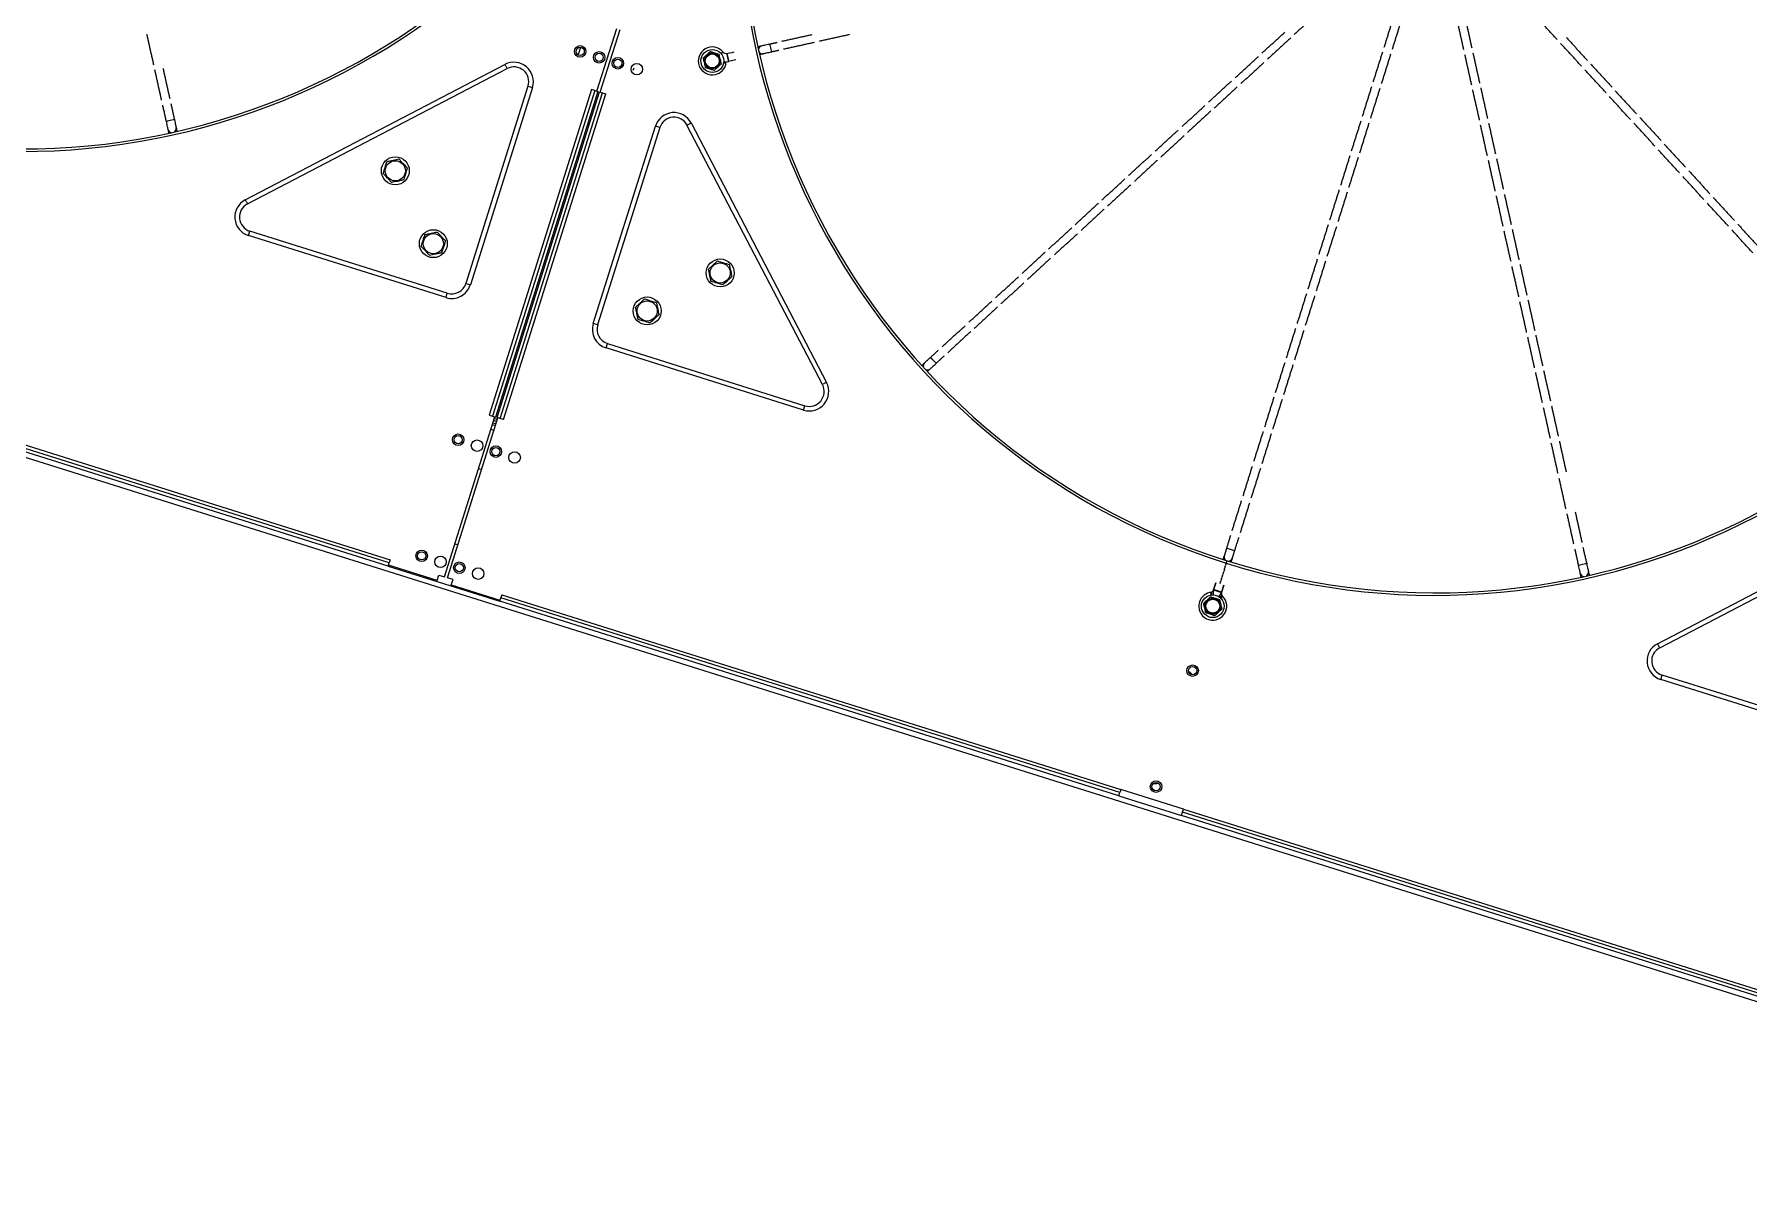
# Model space of a CAD drawing. Header units: metres. Extents: x -17822 to 152406, y -4219 to 19791.
# Drawn here: x 117004.2 to 117108.5, y 6264.5 to 6335.2 of the extents above; entities that cross this region are included whole.
import ezdxf

# ---------------------------------------------------------------- set-up
doc = ezdxf.new("R2010")
doc.units = ezdxf.units.M
doc.header["$LTSCALE"] = 100
doc.header["$MEASUREMENT"] = 0
doc.layers.get('0').update_dxf_attribs({"color": 9, "lineweight": 9})
doc.layers.add('Chiller', color=32, linetype='Continuous', lineweight=9)

# ---------------------------------------------------------------- blocks, each defined once
blk = doc.blocks.new('Chiller')
at = {"layer": 'Chiller', "linetype": 'Continuous'}
for p, q in [((73.81, -22.94), (587.43, -184.4)), ((425.11, -100.2), (426.31, -96.38)), ((425.31, -100.26), (426.51, -96.44)), ((423.97, -98), (424.12, -97.53)), ((403.73, -106.8), (419.51, -98.57)), ((403.86, -107.05), (419.64, -98.82)), ((426.55, -98.81), (426.62, -98.57)), ((426.62, -98.57), (426.69, -98.34)), ((427.34, -98.79), (427.29, -98.94)), ((420.91, -99.89), (417.14, -111.89)), ((421.18, -99.97), (417.41, -111.98)), ((420.91, -99.89), (421.18, -99.97)), ((424.78, -100.09), (418.56, -119.89)), ((424.97, -100.15), (418.75, -119.95)), ((425.16, -100.21), (418.94, -120.01)), ((419.04, -120.04), (425.26, -100.24)), ((419.23, -120.1), (425.45, -100.3)), ((419.42, -120.16), (425.64, -100.36)), ((424.97, -100.15), (424.78, -100.09)), ((424.97, -100.15), (425.16, -100.21)), ((425.26, -100.24), (425.45, -100.3)), ((425.45, -100.3), (425.64, -100.36)), ((430.83, -102.13), (439.07, -117.91)), ((424.88, -114.33), (428.66, -102.32)), ((428.93, -102.41), (425.15, -114.41)), ((428.93, -102.41), (428.66, -102.32)), ((438.82, -118.04), (430.58, -102.26)), ((403.92, -108.98), (404, -108.71)), ((415.93, -112.75), (403.92, -108.98)), ((416.01, -112.48), (404, -108.71)), ((415.93, -112.75), (416.01, -112.48)), ((417.14, -111.89), (417.41, -111.98)), ((425.15, -114.41), (424.88, -114.33)), ((425.66, -115.81), (425.74, -115.54)), ((425.74, -115.54), (437.75, -119.32)), ((437.66, -119.59), (425.66, -115.81)), ((412.42, -129.07), (374.79, -117.24)), ((412.48, -128.88), (374.85, -117.05)), ((374.91, -116.86), (412.54, -128.69)), ((437.66, -119.59), (437.75, -119.32)), ((415.83, -129.72), (418.89, -119.99)), ((416.03, -129.78), (419.09, -120.05)), ((418.56, -119.89), (418.75, -119.95)), ((418.65, -120.75), (418.85, -120.82)), ((418.74, -120.47), (418.94, -120.53)), ((418.75, -119.95), (418.94, -120.01)), ((418.97, -120.44), (418.77, -120.37)), ((419.01, -120.29), (418.81, -120.23)), ((419.06, -120.15), (418.86, -120.09)), ((419.23, -120.1), (419.04, -120.04)), ((419.42, -120.16), (419.23, -120.1)), ((417.9, -123.14), (418.1, -123.2)), ((489.59, -133.79), (505.37, -125.56)), ((489.72, -134.04), (505.5, -125.81)), ((416.46, -127.72), (416.66, -127.78)), ((463.25, -128.45), (463.4, -127.98)), ((463.4, -127.98), (463.87, -128.13)), ((463.87, -128.13), (463.73, -128.6)), ((412.42, -129.07), (412.48, -128.88)), ((412.42, -129.07), (419.2, -131.2)), ((415.4, -129.95), (412.44, -129.02)), ((412.54, -128.69), (412.48, -128.88)), ((463.25, -129.26), (463.27, -129.22)), ((463.31, -129.08), (463.27, -129.22)), ((463.31, -129.08), (463.33, -129.03)), ((463.37, -128.89), (463.33, -129.03)), ((463.37, -128.89), (463.42, -128.75)), ((415.4, -129.95), (415.5, -129.62)), ((415.5, -129.62), (415.83, -129.72)), ((416.36, -129.89), (416.03, -129.78)), ((416.25, -130.22), (416.36, -129.89)), ((416.25, -130.22), (419.21, -131.15)), ((462.73, -130.08), (462.6, -130.52)), ((462.6, -130.52), (462.73, -130.08)), ((463.02, -130.01), (462.97, -130.16)), ((463.02, -130.01), (463.03, -129.96)), ((463.08, -129.82), (463.03, -129.96)), ((463.07, -130.67), (463.21, -130.23)), ((463.21, -130.23), (463.07, -130.67)), ((463.08, -129.82), (463.09, -129.77)), ((463.14, -129.63), (463.09, -129.77)), ((463.14, -129.63), (463.15, -129.59)), ((463.2, -129.45), (463.15, -129.59)), ((463.2, -129.45), (463.21, -129.4)), ((463.25, -129.26), (463.21, -129.4)), ((419.2, -131.2), (419.26, -131.01)), ((456.83, -143.03), (419.2, -131.2)), ((419.32, -130.82), (419.26, -131.01)), ((456.89, -142.84), (419.26, -131.01)), ((419.32, -130.82), (456.95, -142.65)), ((463.08, -130.65), (462.6, -130.5)), ((462.6, -130.5), (463.08, -130.65)), ((463.07, -130.67), (462.6, -130.52)), ((462.6, -130.52), (463.07, -130.67)), ((489.78, -135.97), (489.86, -135.7)), ((501.78, -139.74), (489.78, -135.97)), ((501.87, -139.47), (489.86, -135.7)), ((456.95, -142.65), (456.89, -142.84)), ((460.77, -143.85), (456.95, -142.65)), ((456.83, -143.03), (456.89, -142.84)), ((456.83, -143.03), (460.65, -144.23)), ((460.65, -144.23), (460.71, -144.04)), ((498.28, -156.06), (460.65, -144.23)), ((460.71, -144.04), (460.77, -143.85)), ((498.34, -155.87), (460.71, -144.04)), ((460.77, -143.85), (498.4, -155.68))]:
    blk.add_line(p, q, dxfattribs=at)
at = {"layer": 'Chiller', "linetype": 'Continuous', "flags": 128}
for points in [[(433, -97.91), (433.17, -97.87), (433.33, -97.84), (433.45, -97.81)], [(433, -97.91), (433, -97.93), (433.02, -97.98), (433.03, -98.06), (433.05, -98.15), (433.07, -98.25), (433.09, -98.33), (433.1, -98.38), (433.11, -98.4), (433.11, -98.4)], [(433.02, -97.91), (433.02, -97.92), (433.03, -97.98), (433.05, -98.06), (433.07, -98.15), (433.09, -98.24), (433.11, -98.32), (433.12, -98.38), (433.13, -98.39)], [(435.12, -97.44), (435.15, -97.43), (435.18, -97.42), (435.23, -97.41), (435.29, -97.4), (435.36, -97.38), (435.44, -97.37), (435.52, -97.35), (435.61, -97.33)], [(435.71, -97.82), (435.63, -97.84), (435.55, -97.86), (435.47, -97.87), (435.4, -97.89), (435.34, -97.9), (435.29, -97.91), (435.26, -97.92), (435.23, -97.92)], [(435.61, -97.33), (435.61, -97.35), (435.62, -97.4), (435.64, -97.48), (435.66, -97.57), (435.68, -97.67), (435.7, -97.75), (435.71, -97.8), (435.71, -97.82), (435.71, -97.82)], [(419.64, -98.82), (419.62, -98.78), (419.6, -98.74), (419.58, -98.7), (419.56, -98.67), (419.54, -98.63), (419.53, -98.61), (419.52, -98.59), (419.51, -98.57)], [(432.95, -98.52), (432.93, -98.51), (432.88, -98.5), (432.8, -98.49), (432.8, -98.49)], [(433.56, -98.3), (433.44, -98.32), (433.28, -98.36), (433.11, -98.4)], [(399.42, -101.93), (399.4, -101.94), (399.35, -101.95), (399.27, -101.97), (399.17, -101.99), (399.08, -102.01), (399, -102.03), (398.95, -102.04), (398.93, -102.04), (398.93, -102.04)], [(399.04, -102.52), (399.03, -102.5), (399.02, -102.46), (399.01, -102.42), (399, -102.36), (398.98, -102.29), (398.97, -102.21), (398.95, -102.13), (398.93, -102.04)], [(399.42, -101.93), (399.44, -102.02), (399.46, -102.1), (399.47, -102.18), (399.49, -102.25), (399.5, -102.31), (399.51, -102.36), (399.52, -102.39), (399.53, -102.41)], [(430.58, -102.26), (430.62, -102.24), (430.66, -102.22), (430.7, -102.2), (430.74, -102.18), (430.77, -102.16), (430.8, -102.15), (430.82, -102.14), (430.83, -102.13)], [(403.73, -106.8), (403.74, -106.82), (403.75, -106.84), (403.76, -106.87), (403.78, -106.9), (403.8, -106.93), (403.82, -106.97), (403.84, -107.01), (403.86, -107.05)], [(445.02, -116.72), (445.04, -116.7), (445.07, -116.68), (445.1, -116.64), (445.15, -116.6), (445.2, -116.55), (445.26, -116.5), (445.32, -116.44), (445.39, -116.38)], [(445.73, -116.75), (445.71, -116.74), (445.68, -116.7), (445.62, -116.64), (445.56, -116.57), (445.49, -116.5), (445.44, -116.44), (445.4, -116.4), (445.39, -116.38), (445.39, -116.38)], [(445.73, -116.75), (445.66, -116.81), (445.6, -116.87), (445.54, -116.92), (445.49, -116.97), (445.44, -117.01), (445.41, -117.04), (445.38, -117.07), (445.36, -117.08)], [(439.07, -117.91), (439.05, -117.92), (439.03, -117.93), (439, -117.94), (438.97, -117.96), (438.93, -117.98), (438.9, -118), (438.86, -118.02), (438.82, -118.04)], [(485.28, -128.92), (485.26, -128.93), (485.2, -128.94), (485.13, -128.96), (485.03, -128.98), (484.94, -129), (484.86, -129.02), (484.81, -129.03), (484.79, -129.03), (484.79, -129.03)], [(484.89, -129.51), (484.89, -129.49), (484.88, -129.45), (484.87, -129.41), (484.86, -129.34), (484.84, -129.28), (484.83, -129.2), (484.81, -129.12), (484.79, -129.03)], [(485.28, -128.92), (485.29, -129.01), (485.31, -129.09), (485.33, -129.17), (485.35, -129.24), (485.36, -129.3), (485.37, -129.35), (485.38, -129.38), (485.38, -129.4)], [(462.4, -130.68), (462.41, -130.69), (462.42, -130.75), (462.43, -130.83), (462.43, -130.83)], [(489.59, -133.79), (489.59, -133.81), (489.61, -133.83), (489.62, -133.86), (489.64, -133.89), (489.65, -133.92), (489.67, -133.96), (489.69, -134), (489.72, -134.04)]]:
    blk.add_lwpolyline(points, dxfattribs=at)
at = {"layer": 'Chiller', "linetype": 'Continuous'}
for centre, radius in [((424.09, -97.78), 0.35), ((424.09, -97.78), 0.25), ((425.24, -98.14), 0.35), ((425.24, -98.14), 0.25), ((432.12, -98.36), 0.693), ((432.12, -98.36), 0.477), ((432.12, -98.36), 0.425), ((426.38, -98.5), 0.35), ((426.38, -98.5), 0.25), ((427.53, -98.86), 0.35), ((427.53, -98.86), 0.35), ((412.85, -105.04), 0.85), ((412.85, -105.04), 0.612), ((415.16, -109.47), 0.85), ((415.16, -109.47), 0.612), ((432.6, -111.25), 0.85), ((432.6, -111.25), 0.612), ((428.16, -113.56), 0.85), ((428.16, -113.56), 0.612), ((416.67, -121.39), 0.35), ((416.67, -121.39), 0.25), ((417.82, -121.75), 0.35), ((418.96, -122.11), 0.35), ((418.96, -122.11), 0.25), ((420.1, -122.47), 0.35), ((414.45, -128.45), 0.35), ((414.45, -128.45), 0.25), ((415.6, -128.81), 0.35), ((416.74, -129.17), 0.35), ((416.74, -129.17), 0.25), ((417.89, -129.53), 0.35), ((462.55, -131.51), 0.693), ((462.55, -131.51), 0.693), ((462.55, -131.51), 0.477), ((462.55, -131.51), 0.477), ((462.55, -131.51), 0.425), ((462.55, -131.51), 0.425), ((461.32, -135.43), 0.35), ((461.32, -135.43), 0.25), ((459.1, -142.48), 0.35), ((459.1, -142.48), 0.25)]:
    blk.add_circle(centre, radius, dxfattribs=at)
for centre, radius, start, end in [((390.18, -61.6), 42.25, 72.5493, 252.5493), ((390.18, -61.6), 42.1, 72.5493, 252.5493), ((390.18, -61.6), 42.25, 252.5493, 72.5493), ((390.18, -61.6), 42.1, 252.5493, 72.5493), ((476.04, -88.59), 42.25, 72.5493, 252.5493), ((476.04, -88.59), 42.1, 72.5493, 252.5493), ((476.04, -88.59), 42.25, 252.5493, 72.5493), ((476.04, -88.59), 42.1, 252.5493, 72.5493), ((432.12, -98.36), 0.85, 39.5849, 282.5493), ((393.38, -50.32), 61.71, 309.52, 309.6658), ((432.96, -97.66), 0.25, 219.5849, 282.5493), ((435.18, -97.68), 0.247, 102.8908, 177.9707), ((435.18, -97.68), 0.247, 207.1326, 282.208), ((420.06, -99.62), 1.18, 342.5493, 117.5493), ((420.06, -99.62), 0.9, 342.5493, 117.5493), ((432.12, -98.36), 0.85, 282.5493, 349.5849), ((432.96, -97.66), 0.75, 258.0292, 282.5493), ((429.79, -102.68), 1.18, 27.5493, 162.5493), ((429.79, -102.68), 0.9, 27.5493, 162.5493), ((399.28, -102.47), 0.246, 192.7756, 260.3791), ((399.28, -102.47), 0.246, 304.7315, 12.3219), ((404.27, -107.85), 1.18, 117.5493, 252.5493), ((404.27, -107.85), 0.9, 117.5493, 252.5493), ((416.28, -111.62), 1.18, 252.5493, 342.5493), ((416.28, -111.62), 0.9, 252.5493, 342.5493), ((426.01, -114.68), 1.18, 162.5493, 252.5493), ((426.01, -114.68), 0.9, 162.5493, 252.5493), ((445.19, -116.9), 0.246, 132.7563, 200.3874), ((445.2, -116.9), 0.246, 244.7246, 312.3176), ((438.02, -118.46), 1.18, 252.5493, 27.5493), ((438.02, -118.46), 0.9, 252.5493, 27.5493), ((463.48, -128.52), 0.247, 162.9068, 237.9515), ((463.49, -128.52), 0.247, 267.1589, 342.1799), ((485.14, -129.46), 0.246, 192.7756, 260.3791), ((485.14, -129.46), 0.246, 304.7315, 12.3219), ((462.55, -131.51), 0.85, 162.5493, 45.5136), ((462.55, -131.51), 0.85, 95.5136, 162.5493), ((462.36, -130.43), 0.25, 279.5849, 342.5493), ((511.79, -125.98), 49.55, 185.4289, 185.6104), ((463.32, -130.73), 0.75, 162.5493, 187.0634), ((462.36, -130.43), 0.75, 318.0278, 342.5493), ((425.32, -98.8), 49.55, 319.4881, 319.6696), ((499.76, -166.98), 51.4, 135.4356, 135.6106), ((463.32, -130.73), 0.25, 162.5493, 225.5136), ((490.13, -134.84), 1.18, 117.5493, 252.5493), ((490.13, -134.84), 0.9, 117.5493, 252.5493), ((460.98, -135.84), 0.35, 28.9358, 72.5599), ((459.06, -141.95), 0.35, 252.5281, 296.1733)]:
    blk.add_arc(centre, radius, start, end, dxfattribs=at)
for points in [[(468.91, -95.47), (467.5, -96.76)], [(472.97, -97.53), (473.54, -95.71)], [(474.02, -95.84), (473.45, -97.66)], [(477.81, -97.68), (477.4, -95.83)], [(477.88, -95.69), (478.29, -97.56)], [(483.48, -97.06), (482.2, -95.66)], [(398.17, -98.61), (397.75, -96.75)], [(436.35, -97.16), (438.2, -96.75)], [(440.46, -96.76), (438.61, -97.17)], [(465.53, -97.89), (466.93, -96.61)], [(434.89, -97.49), (435.12, -97.44)], [(435.23, -97.92), (435, -97.98)], [(435.61, -97.33), (436.06, -97.23)], [(436.16, -97.72), (435.71, -97.82)], [(438.32, -97.24), (436.45, -97.65)], [(467.29, -96.96), (465.88, -98.25)], [(472.31, -99.62), (472.88, -97.81)], [(473.36, -97.95), (472.79, -99.76)], [(478.29, -99.83), (477.88, -97.98)], [(478.36, -97.86), (478.77, -99.71)], [(484.97, -98.68), (483.69, -97.29)], [(484.05, -96.94), (485.33, -98.34)], [(398.64, -100.75), (398.23, -98.9)], [(398.72, -98.79), (399.13, -100.64)], [(463.91, -99.38), (465.32, -98.09)], [(465.66, -98.45), (464.26, -99.74)], [(486.46, -100.3), (485.17, -98.9)], [(485.54, -98.56), (486.82, -99.96)], [(462.29, -100.86), (463.69, -99.58)], [(464.04, -99.94), (462.64, -101.23)], [(471.65, -101.72), (472.22, -99.91)], [(472.7, -100.04), (472.13, -101.86)], [(478.84, -100), (479.25, -101.86)], [(398.93, -102.04), (398.71, -101.05)], [(399.2, -100.94), (399.42, -101.93)], [(460.68, -102.35), (462.07, -101.07)], [(478.77, -101.97), (478.35, -100.12)], [(487.95, -101.93), (486.66, -100.53)], [(487.02, -100.18), (488.31, -101.58)], [(462.42, -101.42), (461.01, -102.72)], [(470.99, -103.82), (471.56, -102.01)], [(472.04, -102.14), (471.47, -103.96)], [(489.43, -103.54), (488.15, -102.14)], [(488.51, -101.8), (489.8, -103.2)], [(399.09, -102.74), (399.04, -102.52)], [(399.53, -102.41), (399.57, -102.63)], [(459.05, -103.84), (460.45, -102.56)], [(460.8, -102.91), (459.39, -104.21)], [(479.24, -104.13), (478.83, -102.27)], [(479.32, -102.15), (479.73, -104)], [(457.43, -105.33), (458.83, -104.04)], [(470.33, -105.92), (470.9, -104.11)], [(490.92, -105.17), (489.63, -103.76)], [(490, -103.42), (491.28, -104.82)], [(459.18, -104.4), (457.78, -105.69)], [(471.38, -104.24), (470.81, -106.06)], [(479.72, -106.27), (479.31, -104.42)], [(479.8, -104.3), (480.21, -106.15)], [(491.49, -105.04), (492.77, -106.44)], [(455.81, -106.81), (457.21, -105.53)], [(457.56, -105.89), (456.15, -107.18)], [(469.67, -108.02), (470.24, -106.2)], [(492.41, -106.79), (491.12, -105.39)], [(454.19, -108.3), (455.59, -107.01)], [(470.72, -106.34), (470.15, -108.15)], [(480.2, -108.42), (479.79, -106.56)], [(480.27, -106.45), (480.69, -108.3)], [(493.9, -108.41), (492.61, -107.01)], [(492.97, -106.66), (494.26, -108.07)], [(455.94, -107.38), (454.54, -108.66)], [(469.01, -110.11), (469.58, -108.31)], [(494.46, -108.28), (495.75, -109.68)], [(452.57, -109.79), (453.97, -108.51)], [(454.32, -108.87), (452.92, -110.15)], [(470.06, -108.44), (469.49, -110.25)], [(480.68, -110.56), (480.26, -108.71)], [(480.75, -108.59), (481.16, -110.45)], [(495.38, -110.03), (494.1, -108.63)], [(450.95, -111.28), (452.35, -109.99)], [(452.69, -110.35), (451.29, -111.64)], [(468.35, -112.21), (468.92, -110.4)], [(449.33, -112.77), (450.73, -111.48)], [(469.4, -110.54), (468.83, -112.36)], [(481.16, -112.71), (480.74, -110.86)], [(481.23, -110.74), (481.64, -112.6)], [(451.07, -111.85), (449.67, -113.13)], [(467.69, -114.32), (468.26, -112.5)], [(447.71, -114.25), (449.11, -112.97)], [(449.45, -113.33), (448.05, -114.62)], [(468.74, -112.65), (468.17, -114.45)], [(481.63, -114.86), (481.22, -113.01)], [(481.71, -112.89), (482.12, -114.74)], [(446.09, -115.74), (447.49, -114.46)], [(467.03, -116.41), (467.6, -114.6)], [(447.83, -114.82), (446.43, -116.1)], [(468.08, -114.74), (467.51, -116.56)], [(482.11, -117.01), (481.7, -115.16)], [(482.18, -115.03), (482.6, -116.89)], [(444.86, -116.87), (445.02, -116.72)], [(445.39, -116.38), (445.87, -115.94)], [(446.21, -116.3), (445.73, -116.75)], [(466.37, -118.51), (466.94, -116.69)], [(445.36, -117.08), (445.2, -117.24)], [(467.42, -116.84), (466.85, -118.66)], [(482.59, -119.15), (482.18, -117.3)], [(482.66, -117.19), (483.08, -119.03)], [(465.71, -120.61), (466.28, -118.79)], [(466.76, -118.94), (466.19, -120.75)], [(483.07, -121.31), (482.66, -119.45)], [(483.14, -119.33), (483.55, -121.18)], [(465.05, -122.7), (465.62, -120.89)], [(466.1, -121.04), (465.53, -122.85)], [(483.54, -123.45), (483.13, -121.6)], [(483.62, -121.48), (484.03, -123.34)], [(464.39, -124.81), (464.96, -122.99)], [(465.44, -123.14), (464.87, -124.95)], [(484.02, -125.6), (483.61, -123.74)], [(463.73, -126.9), (464.3, -125.09)], [(464.78, -125.24), (464.21, -127.05)], [(484.5, -127.74), (484.09, -125.89)], [(484.58, -125.77), (484.99, -127.63)], [(463.4, -127.98), (463.64, -127.19)], [(464.12, -127.33), (463.87, -128.13)], [(484.79, -129.03), (484.57, -128.04)], [(485.05, -127.93), (485.28, -128.92)], [(463.18, -128.67), (463.25, -128.45)], [(463.73, -128.6), (463.65, -128.82)], [(484.94, -129.73), (484.89, -129.51)], [(485.38, -129.4), (485.43, -129.62)]]:
    blk.add_open_spline(points, degree=1, dxfattribs=at)
for points, knots in [([(431.99, -97.8), (431.98, -97.81), (431.93, -97.85), (431.85, -97.92), (431.75, -98.02), (431.65, -98.11), (431.59, -98.17), (431.57, -98.19)], [0, 0, 0, 0, 0.111318, 0.325274, 0.540888, 0.820939, 1, 1, 1, 1]), ([(432.54, -97.97), (432.53, -97.97), (432.49, -97.96), (432.4, -97.93), (432.25, -97.88), (432.1, -97.83), (432.01, -97.81), (431.99, -97.8), (431.99, -97.8)], [0, 0, 0, 0, 0.0615681, 0.2437281, 0.5002132, 0.8697422, 0.9815728, 1, 1, 1, 1]), ([(432.67, -98.54), (432.66, -98.52), (432.65, -98.46), (432.63, -98.35), (432.6, -98.22), (432.57, -98.09), (432.55, -98), (432.54, -97.97)], [0, 0, 0, 0, 0.111356, 0.325272, 0.540886, 0.820939, 1, 1, 1, 1]), ([(431.57, -98.19), (431.57, -98.21), (431.58, -98.27), (431.61, -98.37), (431.64, -98.51), (431.67, -98.64), (431.68, -98.72), (431.69, -98.75)], [0, 0, 0, 0, 0.111319, 0.325235, 0.540889, 0.820901, 1, 1, 1, 1]), ([(431.69, -98.75), (431.7, -98.76), (431.74, -98.77), (431.84, -98.8), (431.99, -98.85), (432.13, -98.89), (432.22, -98.92), (432.24, -98.93), (432.24, -98.93)], [0, 0, 0, 0, 0.061496, 0.243656, 0.500221, 0.869749, 0.981504, 1, 1, 1, 1]), ([(432.24, -98.93), (432.26, -98.91), (432.3, -98.87), (432.38, -98.8), (432.48, -98.71), (432.58, -98.61), (432.64, -98.56), (432.67, -98.54)], [0, 0, 0, 0, 0.111319, 0.325226, 0.540849, 0.820901, 1, 1, 1, 1]), ([(412.11, -105.2), (412.12, -105.17), (412.17, -105.02), (412.25, -104.78), (412.31, -104.57), (412.34, -104.49)], [0, 0, 0, 0, 0.13214, 0.636315, 1, 1, 1, 1]), ([(412.62, -105.76), (412.58, -105.71), (412.49, -105.61), (412.32, -105.42), (412.19, -105.29), (412.11, -105.2)], [0, 0, 0, 0, 0.264847, 0.535435, 1, 1, 1, 1]), ([(412.34, -104.49), (412.4, -104.47), (412.53, -104.44), (412.78, -104.39), (412.96, -104.35), (413.07, -104.32)], [0, 0, 0, 0, 0.264901, 0.53549, 1, 1, 1, 1]), ([(413.07, -104.32), (413.12, -104.37), (413.2, -104.47), (413.38, -104.66), (413.5, -104.79), (413.58, -104.88)], [0, 0, 0, 0, 0.264862, 0.535466, 1, 1, 1, 1]), ([(413.58, -104.88), (413.55, -104.96), (413.49, -105.17), (413.41, -105.41), (413.36, -105.56), (413.35, -105.59)], [0, 0, 0, 0, 0.363685, 0.86786, 1, 1, 1, 1]), ([(413.35, -105.59), (413.29, -105.61), (413.16, -105.64), (412.91, -105.69), (412.73, -105.73), (412.62, -105.76)], [0, 0, 0, 0, 0.264861, 0.535463, 1, 1, 1, 1]), ([(414.43, -109.64), (414.45, -109.55), (414.52, -109.35), (414.59, -109.1), (414.64, -108.95), (414.65, -108.92)], [0, 0, 0, 0, 0.3636822, 0.8678538, 1, 1, 1, 1]), ([(414.65, -108.92), (414.71, -108.91), (414.84, -108.88), (415.09, -108.82), (415.27, -108.78), (415.38, -108.76)], [0, 0, 0, 0, 0.2648624, 0.5354617, 1, 1, 1, 1]), ([(415.38, -108.76), (415.43, -108.8), (415.52, -108.9), (415.69, -109.09), (415.81, -109.22), (415.89, -109.31)], [0, 0, 0, 0, 0.264901, 0.53549, 1, 1, 1, 1]), ([(415.89, -109.31), (415.88, -109.34), (415.84, -109.49), (415.76, -109.74), (415.69, -109.94), (415.67, -110.03)], [0, 0, 0, 0, 0.1321462, 0.6363178, 1, 1, 1, 1]), ([(414.93, -110.19), (414.89, -110.14), (414.8, -110.04), (414.63, -109.86), (414.5, -109.72), (414.43, -109.64)], [0, 0, 0, 0, 0.264862, 0.535466, 1, 1, 1, 1]), ([(415.67, -110.03), (415.6, -110.04), (415.47, -110.07), (415.22, -110.12), (415.05, -110.16), (414.93, -110.19)], [0, 0, 0, 0, 0.264844, 0.535433, 1, 1, 1, 1]), ([(431.88, -111.02), (431.93, -110.98), (432.03, -110.89), (432.21, -110.72), (432.35, -110.59), (432.43, -110.52)], [0, 0, 0, 0, 0.264878, 0.535454, 1, 1, 1, 1]), ([(432.04, -111.76), (432.03, -111.69), (432, -111.56), (431.95, -111.31), (431.91, -111.14), (431.88, -111.02)], [0, 0, 0, 0, 0.264878, 0.535454, 1, 1, 1, 1]), ([(432.43, -110.52), (432.46, -110.53), (432.61, -110.57), (432.86, -110.65), (433.06, -110.71), (433.15, -110.74)], [0, 0, 0, 0, 0.1321493, 0.636286, 1, 1, 1, 1]), ([(433.31, -111.47), (433.26, -111.52), (433.17, -111.61), (432.98, -111.78), (432.85, -111.9), (432.76, -111.98)], [0, 0, 0, 0, 0.264862, 0.535477, 1, 1, 1, 1]), ([(433.15, -110.74), (433.16, -110.8), (433.19, -110.93), (433.25, -111.18), (433.29, -111.36), (433.31, -111.47)], [0, 0, 0, 0, 0.264862, 0.535477, 1, 1, 1, 1]), ([(432.76, -111.98), (432.67, -111.95), (432.47, -111.89), (432.22, -111.81), (432.07, -111.77), (432.04, -111.76)], [0, 0, 0, 0, 0.363714, 0.867851, 1, 1, 1, 1]), ([(427.45, -113.34), (427.5, -113.29), (427.59, -113.2), (427.78, -113.03), (427.92, -112.91), (428, -112.83)], [0, 0, 0, 0, 0.2648571, 0.5354742, 1, 1, 1, 1]), ([(427.61, -114.07), (427.6, -114), (427.57, -113.88), (427.51, -113.63), (427.47, -113.45), (427.45, -113.34)], [0, 0, 0, 0, 0.264855, 0.535471, 1, 1, 1, 1]), ([(428, -112.83), (428.09, -112.85), (428.29, -112.92), (428.54, -113), (428.69, -113.04), (428.72, -113.05)], [0, 0, 0, 0, 0.363714, 0.867851, 1, 1, 1, 1]), ([(428.72, -113.05), (428.73, -113.12), (428.76, -113.25), (428.81, -113.49), (428.85, -113.67), (428.88, -113.79)], [0, 0, 0, 0, 0.2648796, 0.5354574, 1, 1, 1, 1]), ([(428.33, -114.29), (428.3, -114.28), (428.15, -114.24), (427.9, -114.16), (427.7, -114.1), (427.61, -114.07)], [0, 0, 0, 0, 0.1321493, 0.636286, 1, 1, 1, 1]), ([(428.88, -113.79), (428.83, -113.83), (428.73, -113.92), (428.55, -114.09), (428.41, -114.22), (428.33, -114.29)], [0, 0, 0, 0, 0.264884, 0.53546, 1, 1, 1, 1]), ([(462, -131.34), (462.01, -131.33), (462.05, -131.29), (462.13, -131.21), (462.23, -131.12), (462.33, -131.03), (462.4, -130.97), (462.42, -130.95)], [0, 0, 0, 0, 0.111318, 0.325274, 0.540888, 0.820939, 1, 1, 1, 1]), ([(462.42, -130.95), (462.41, -130.96), (462.38, -130.99), (462.31, -131.05), (462.19, -131.16), (462.08, -131.26), (462.01, -131.32), (462, -131.34), (462, -131.34)], [0, 0, 0, 0, 0.061533, 0.243712, 0.500216, 0.869735, 0.981557, 1, 1, 1, 1]), ([(462.42, -130.95), (462.44, -130.96), (462.49, -130.97), (462.6, -131.01), (462.73, -131.05), (462.86, -131.09), (462.94, -131.11), (462.97, -131.12)], [0, 0, 0, 0, 0.1112877, 0.3252305, 0.5408352, 0.8208977, 1, 1, 1, 1]), ([(462.97, -131.12), (462.95, -131.12), (462.9, -131.1), (462.79, -131.07), (462.66, -131.03), (462.53, -130.99), (462.45, -130.96), (462.42, -130.95)], [0, 0, 0, 0, 0.111362, 0.325305, 0.54091, 0.820973, 1, 1, 1, 1]), ([(462.97, -131.12), (462.97, -131.13), (462.98, -131.18), (463, -131.27), (463.04, -131.43), (463.07, -131.57), (463.09, -131.66), (463.1, -131.68), (463.1, -131.69)], [0, 0, 0, 0, 0.061533, 0.243712, 0.500216, 0.869735, 0.981557, 1, 1, 1, 1]), ([(463.1, -131.69), (463.09, -131.67), (463.08, -131.61), (463.06, -131.51), (463.03, -131.37), (463, -131.24), (462.98, -131.16), (462.97, -131.12)], [0, 0, 0, 0, 0.111356, 0.325272, 0.540886, 0.820939, 1, 1, 1, 1]), ([(462.12, -131.9), (462.12, -131.89), (462.11, -131.85), (462.09, -131.76), (462.05, -131.6), (462.02, -131.46), (462, -131.37), (462, -131.34), (462, -131.34)], [0, 0, 0, 0, 0.061533, 0.243721, 0.500216, 0.869734, 0.981565, 1, 1, 1, 1]), ([(462, -131.34), (462, -131.36), (462.01, -131.42), (462.04, -131.52), (462.07, -131.66), (462.1, -131.79), (462.11, -131.87), (462.12, -131.9)], [0, 0, 0, 0, 0.111318, 0.325265, 0.540888, 0.820939, 1, 1, 1, 1]), ([(462.67, -132.08), (462.65, -132.07), (462.6, -132.05), (462.49, -132.02), (462.36, -131.98), (462.23, -131.94), (462.15, -131.91), (462.12, -131.9)], [0, 0, 0, 0, 0.111362, 0.325305, 0.54091, 0.820973, 1, 1, 1, 1]), ([(462.12, -131.9), (462.14, -131.91), (462.19, -131.93), (462.3, -131.96), (462.43, -132), (462.56, -132.04), (462.64, -132.07), (462.67, -132.08)], [0, 0, 0, 0, 0.1112877, 0.3252305, 0.5408352, 0.8208977, 1, 1, 1, 1]), ([(463.1, -131.69), (463.08, -131.7), (463.04, -131.74), (462.96, -131.81), (462.86, -131.91), (462.76, -132), (462.7, -132.06), (462.67, -132.08)], [0, 0, 0, 0, 0.111356, 0.325264, 0.540886, 0.820939, 1, 1, 1, 1]), ([(462.67, -132.08), (462.68, -132.07), (462.71, -132.04), (462.78, -131.97), (462.9, -131.87), (463.01, -131.77), (463.08, -131.7), (463.09, -131.69), (463.1, -131.69)], [0, 0, 0, 0, 0.061533, 0.243721, 0.500216, 0.869734, 0.981565, 1, 1, 1, 1])]:
    blk.add_open_spline(points, degree=3, knots=knots, dxfattribs=at)

msp = doc.modelspace()

# ---------------------------------------------------------------- block references
at = {"color": 2}
msp.add_blockref('Chiller', (116613.33, 6431.9), dxfattribs=at)

doc.saveas('drawing.dxf')
